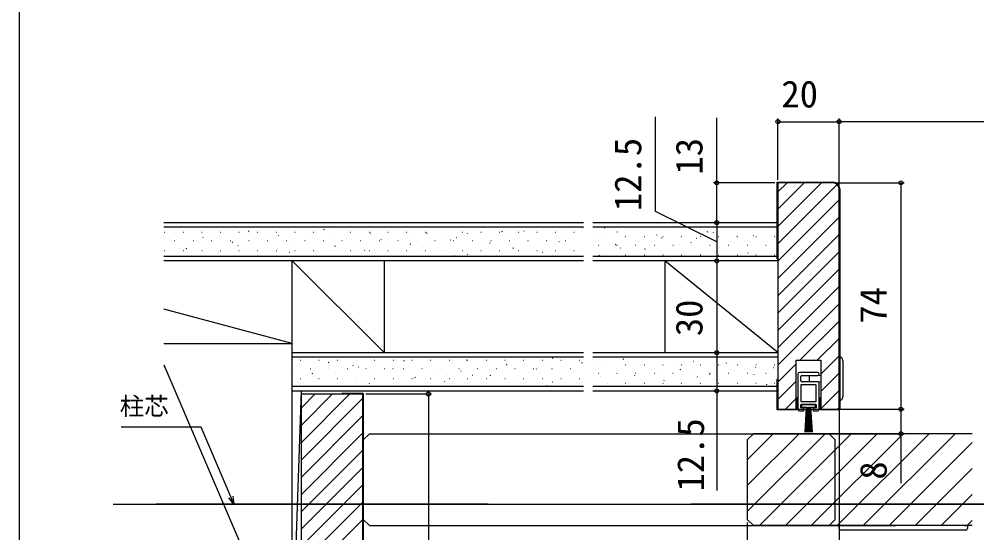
# Model space of a CAD drawing. Units: millimetres, scale not verified. Extents: x -525 to 525, y -783 to 779.
# Drawn here: x -525 to -212.1, y -178.3 to -10.4 of the extents above; entities that cross this region are included whole.
import ezdxf
from ezdxf.enums import TextEntityAlignment as Align

# ---------------------------------------------------------------- set-up
doc = ezdxf.new("R2010")
doc.units = ezdxf.units.MM
doc.header["$LTSCALE"] = 4
for name, color, linetype in [('0-4_YKK_12', 2, 'Continuous'), ('0-5_YKK_13', 4, 'Continuous'), ('0-7_YKK_D', 6, 'Continuous'), ('0-8_YKK_ZWAK', 7, 'Continuous'), ('0-9_YSS_K', 3, 'Continuous'), ('0-A_YSS_KE', 3, 'Continuous')]:
    doc.layers.add(name, color=color, linetype=linetype)
doc.styles.add('ＭＳ ゴシック', font='')
doc.styles.get('ＭＳ ゴシック').set_extended_font_data('MS Gothic')

msp = doc.modelspace()

# ---------------------------------------------------------------- linework, layer by layer
at = {"layer": '0-4_YKK_12'}
for p, q in [((-412.575, -147.895), (-410.575, -145.895)), ((-410.575, -145.895), (-260.375, -145.895)), ((-287.075, -147.895), (-285.075, -145.895)), ((-287.075, -154.381), (-278.59, -145.895)), ((-287.075, -162.866), (-270.105, -145.895)), ((-287.075, -171.351), (-261.619, -145.895)), ((-213.575, -145.895), (-285.075, -145.895)), ((-283.134, -175.895), (-253.134, -145.895)), ((-274.649, -175.895), (-244.649, -145.895)), ((-266.163, -175.895), (-236.163, -145.895)), ((-260.375, -145.895), (-258.375, -147.895)), ((-257.678, -175.895), (-227.678, -145.895)), ((-238.575, -145.895), (-252.576, -145.895)), ((-238.575, -145.895), (-252.575, -145.895)), ((-249.193, -175.895), (-219.193, -145.895)), ((-412.575, -147.895), (-412.575, -173.895)), ((-287.075, -147.895), (-287.075, -173.895)), ((-258.375, -173.895), (-258.375, -147.895)), ((-240.708, -175.895), (-213.575, -148.763)), ((-232.222, -175.895), (-213.575, -157.248)), ((-223.737, -175.895), (-213.575, -165.733)), ((-494.265, -168.895), (219.328, -168.895)), ((-371.774, -168.895), (-480.275, -168.895)), ((178.925, -168.895), (-305.574, -168.895)), ((-410.575, -175.895), (-412.575, -173.895)), ((-285.075, -175.895), (-287.075, -173.895)), ((-260.375, -175.895), (-258.375, -173.895)), ((-215.252, -175.895), (-213.575, -174.219)), ((-410.575, -175.895), (-260.375, -175.895)), ((-213.575, -175.895), (-285.075, -175.895)), ((-283.775, -175.895), (-238.575, -175.895))]:
    msp.add_line(p, q, dxfattribs=at)
at = {"layer": '0-5_YKK_13'}
for p, q in [((-256.875, -120.895), (-256.494, -120.895)), ((-256.875, -134.895), (-256.875, -120.895)), ((-256.208, -121.104), (-255.875, -122.145)), ((-255.875, -122.145), (-255.875, -122.402)), ((-255.875, -122.402), (-255.875, -133.389)), ((-270.566, -126.395), (-270.566, -137.895)), ((-264.066, -125.895), (-270.066, -125.895)), ((-269.566, -128.595), (-269.566, -127.195)), ((-269.266, -126.895), (-264.066, -126.895)), ((-266.875, -127.26), (-266.875, -128.531)), ((-263.075, -126.906), (-266.58, -126.96)), ((-269.566, -129.895), (-269.566, -135.395)), ((-264.566, -129.895), (-269.566, -129.895)), ((-264.066, -128.895), (-269.266, -128.895)), ((-266.58, -128.831), (-263.075, -128.892)), ((-264.566, -135.395), (-264.566, -129.895)), ((-263.566, -137.895), (-263.566, -129.395)), ((-255.875, -133.645), (-256.208, -134.687)), ((-255.875, -133.389), (-255.875, -133.645)), ((-269.566, -135.395), (-264.566, -135.395)), ((-256.494, -134.895), (-256.875, -134.895)), ((-216.074, -175.895), (-257.076, -175.895)), ((-215.638, -177.395), (-256.514, -177.395)), ((-216.074, -175.895), (-215.076, -175.895)), ((-215.076, -175.895), (-215.139, -176.926))]:
    msp.add_line(p, q, dxfattribs=at)
for points in [[(-270.066, -138.395), (-268.566, -138.395), (-268.566, -137.395), (-269.566, -137.395), (-269.566, -136.395), (-264.566, -136.395), (-264.566, -137.395), (-265.566, -137.395), (-265.566, -138.395), (-264.066, -138.395)], [(-264.816, -136.395), (-269.316, -136.395), (-269.316, -137.195), (-267.816, -137.195), (-268.316, -145.395)], [(-267.716, -137.195), (-267.676, -137.195), (-268.104, -145.395)], [(-267.576, -137.195), (-267.536, -137.195), (-267.892, -145.395)], [(-267.436, -137.195), (-267.396, -137.195), (-267.68, -145.395)], [(-267.296, -137.195), (-267.256, -137.195), (-267.469, -145.395)], [(-267.156, -137.195), (-267.116, -137.195), (-267.242, -145.395)], [(-266.889, -145.395), (-267.016, -137.195), (-266.976, -137.195)], [(-266.662, -145.395), (-266.876, -137.195), (-266.836, -137.195)], [(-266.451, -145.395), (-266.736, -137.195), (-266.696, -137.195)], [(-266.239, -145.395), (-266.596, -137.195), (-266.556, -137.195)], [(-266.027, -145.395), (-266.456, -137.195), (-266.416, -137.195)], [(-265.816, -145.395), (-266.316, -137.195), (-264.816, -137.195), (-264.816, -136.395)], [(-257.013, -176.926), (-257.076, -175.895), (-256.078, -175.895)]]:
    msp.add_lwpolyline(points, dxfattribs=at)
for centre, radius, start, end in [((-256.494, -121.195), 0.3, 17.74467, 90), ((-270.066, -126.395), 0.5, 90, 180), ((-269.266, -127.195), 0.3, 90, 180), ((-266.575, -127.26), 0.3, 91, 180), ((-264.066, -126.395), 0.5, 270, 90), ((-269.266, -128.595), 0.3, 180, 270), ((-266.575, -128.531), 0.3, 180, 269), ((-264.066, -129.395), 0.5, 0, 90), ((-256.494, -134.595), 0.3, 270, 342.25533), ((-270.066, -137.895), 0.5, 180, 270), ((-264.066, -137.895), 0.5, 270, 0), ((-256.514, -176.895), 0.5, 183.5, 270), ((-215.638, -176.895), 0.5, 270, 356.5)]:
    msp.add_arc(centre, radius, start, end, dxfattribs=at)
at = {"layer": '0-7_YKK_D'}
for p, q in [((-277.077, -62.895), (-277.077, -42.895)), ((-257.075, -64.895), (-257.075, -42.895)), ((-257.075, -63.895), (-257.075, -42.895)), ((-277.077, -43.895), (-257.075, -43.895)), ((111.429, -43.895), (-257.075, -43.895)), ((-278.075, -63.895), (-298.073, -63.895)), ((-258.075, -63.895), (-235.875, -63.895)), ((-236.875, -63.895), (-236.875, -137.895)), ((-297.073, -76.895), (-297.073, -89.395)), ((-297.073, -89.395), (-297.073, -119.395)), ((-411.775, -132.895), (-390.277, -132.895)), ((-391.277, -132.895), (-391.277, -273.895)), ((-275.675, -137.895), (-235.875, -137.895)), ((-257.075, -137.895), (-257.075, -395.039)), ((-256.075, -137.895), (-235.875, -137.895)), ((-267.075, -145.895), (-235.875, -145.895)), ((-287.075, -174.895), (-287.075, -293.895))]:
    msp.add_line(p, q, dxfattribs=at)
for points in [[(-297.073, -83.145), (-317.075, -73.287), (-317.075, -42.287)], [(-297.073, -76.895), (-297.073, -63.895), (-297.073, -42.618)], [(-297.073, -119.395), (-297.073, -131.895), (-297.073, -164.445)], [(-236.875, -137.895), (-236.875, -145.895), (-236.875, -162.086)], [(-454.852, -168.895), (-455.852, -166.549), (-465.581, -143.726), (-491.629, -143.801)], [(-455.224, -166.282), (-454.852, -168.895), (-456.481, -166.817)]]:
    msp.add_lwpolyline(points, dxfattribs=at)
for centre in [(-277.077, -43.895), (-257.075, -43.895), (-257.075, -43.895), (-297.073, -63.895), (-236.875, -63.895), (-297.073, -76.895), (-297.073, -76.895), (-297.073, -89.395), (-297.073, -89.395), (-297.073, -119.395), (-297.073, -119.395), (-297.073, -131.895), (-391.277, -132.895), (-236.875, -137.895), (-236.875, -137.895), (-236.875, -145.895)]:
    msp.add_circle(centre, 0.637, dxfattribs=at)
at = {"layer": '0-8_YKK_ZWAK'}
msp.add_line((-525, 746.6), (-525, -783.4), dxfattribs=at)
at = {"layer": '0-9_YSS_K'}
for p, q in [((-277.075, -66.867), (-274.104, -63.895)), ((-277.075, -72.524), (-268.447, -63.895)), ((-277.075, -78.18), (-262.79, -63.895)), ((-277.075, -83.837), (-257.69, -64.452)), ((-277.075, -89.494), (-257.075, -69.494)), ((-477.775, -76.895), (-340.574, -76.895)), ((-337.574, -76.895), (-277.075, -76.895)), ((-277.075, -95.151), (-257.075, -75.151)), ((-277.075, -76.895), (-277.075, -131.895)), ((-340.574, -78.395), (-477.775, -78.395)), ((-477.489, -79.975), (-477.389, -79.975)), ((-473.953, -80.204), (-473.934, -80.198)), ((-471.409, -79.975), (-471.309, -79.975)), ((-465.329, -79.975), (-465.229, -79.975)), ((-460.935, -81.276), (-460.916, -81.269)), ((-459.249, -79.975), (-459.149, -79.975)), ((-455.448, -79.333), (-455.43, -79.327)), ((-453.169, -79.975), (-453.069, -79.975)), ((-450.015, -79.701), (-449.849, -79.591)), ((-447.089, -79.975), (-446.989, -79.975)), ((-442.43, -80.405), (-442.411, -80.398)), ((-441.009, -79.975), (-440.909, -79.975)), ((-440.41, -81.179), (-440.243, -81.069)), ((-434.929, -79.975), (-434.829, -79.975)), ((-428.849, -79.975), (-428.749, -79.975)), ((-425.426, -79.097), (-425.259, -78.987)), ((-423.171, -79.267), (-423.152, -79.26)), ((-422.769, -79.975), (-422.669, -79.975)), ((-416.689, -79.975), (-416.589, -79.975)), ((-410.609, -79.975), (-410.509, -79.975)), ((-410.153, -80.339), (-410.134, -80.332)), ((-404.529, -79.975), (-404.429, -79.975)), ((-398.449, -79.975), (-398.349, -79.975)), ((-392.369, -79.975), (-392.269, -79.975)), ((-391.849, -80.38), (-391.682, -80.269)), ((-391.554, -79.435), (-391.535, -79.428)), ((-386.289, -79.975), (-386.189, -79.975)), ((-380.209, -79.975), (-380.109, -79.975)), ((-378.535, -80.506), (-378.516, -80.5)), ((-374.129, -79.975), (-374.029, -79.975)), ((-373.049, -78.564), (-373.03, -78.557)), ((-368.049, -79.975), (-367.949, -79.975)), ((-367.259, -79.776), (-367.093, -79.665)), ((-361.969, -79.975), (-361.869, -79.975)), ((-360.031, -79.635), (-360.012, -79.629)), ((-355.889, -79.975), (-355.789, -79.975)), ((-349.809, -79.975), (-349.709, -79.975)), ((-347.012, -80.707), (-346.993, -80.701)), ((-343.729, -79.975), (-343.629, -79.975)), ((-340.772, -78.497), (-340.753, -78.491)), ((-277.075, -78.395), (-337.574, -78.395)), ((-333.735, -78.623), (-333.569, -78.513)), ((-329.665, -79.867), (-329.646, -79.86)), ((-316.647, -80.939), (-316.628, -80.932)), ((-311.16, -78.996), (-311.142, -78.99)), ((-300.158, -79.905), (-299.991, -79.795)), ((-298.142, -80.068), (-298.123, -80.061)), ((-290.553, -81.383), (-290.386, -81.273)), ((-285.123, -81.14), (-285.105, -81.133)), ((-278.883, -78.93), (-278.864, -78.923)), ((-277.075, -100.808), (-257.075, -80.808)), ((-474.259, -82.725), (-474.159, -82.725)), ((-468.179, -82.725), (-468.079, -82.725)), ((-466.515, -83.252), (-466.496, -83.245)), ((-464.999, -81.783), (-464.833, -81.673)), ((-462.099, -82.725), (-461.999, -82.725)), ((-456.019, -82.725), (-455.919, -82.725)), ((-455.394, -83.261), (-455.227, -83.151)), ((-453.497, -84.324), (-453.478, -84.317)), ((-449.939, -82.725), (-449.839, -82.725)), ((-447.916, -82.348), (-447.897, -82.341)), ((-443.859, -82.725), (-443.759, -82.725)), ((-437.779, -82.725), (-437.679, -82.725)), ((-434.898, -83.42), (-434.879, -83.413)), ((-431.699, -82.725), (-431.599, -82.725)), ((-429.411, -81.477), (-429.393, -81.47)), ((-425.619, -82.725), (-425.519, -82.725)), ((-421.879, -84.491), (-421.86, -84.485)), ((-421.816, -84.544), (-421.65, -84.433)), ((-419.539, -82.725), (-419.439, -82.725)), ((-416.393, -82.549), (-416.374, -82.542)), ((-413.459, -82.725), (-413.359, -82.725)), ((-407.379, -82.725), (-407.279, -82.725)), ((-406.833, -82.462), (-406.666, -82.351)), ((-403.374, -83.621), (-403.356, -83.614)), ((-401.299, -82.725), (-401.199, -82.725)), ((-397.227, -83.94), (-397.06, -83.829)), ((-397.134, -81.411), (-397.115, -81.404)), ((-395.219, -82.725), (-395.119, -82.725)), ((-389.139, -82.725), (-389.039, -82.725)), ((-384.116, -82.483), (-384.097, -82.476)), ((-383.059, -82.725), (-382.959, -82.725)), ((-382.243, -81.858), (-382.077, -81.747)), ((-376.979, -82.725), (-376.879, -82.725)), ((-371.097, -83.554), (-371.078, -83.548)), ((-370.899, -82.725), (-370.799, -82.725)), ((-365.517, -81.578), (-365.498, -81.572)), ((-364.819, -82.725), (-364.719, -82.725)), ((-358.739, -82.725), (-358.639, -82.725)), ((-352.659, -82.725), (-352.559, -82.725)), ((-352.498, -82.65), (-352.479, -82.643)), ((-348.666, -83.14), (-348.499, -83.03)), ((-346.579, -82.725), (-346.479, -82.725)), ((-335.765, -84.226), (-335.665, -84.226)), ((-335.246, -81.843), (-335.227, -81.837)), ((-332.915, -81.476), (-332.815, -81.476)), ((-330.126, -84.07), (-329.959, -83.959)), ((-329.685, -84.226), (-329.585, -84.226)), ((-326.835, -81.476), (-326.735, -81.476)), ((-323.605, -84.226), (-323.505, -84.226)), ((-322.227, -82.915), (-322.208, -82.908)), ((-320.755, -81.476), (-320.655, -81.476)), ((-317.525, -84.226), (-317.425, -84.226)), ((-315.142, -81.988), (-314.975, -81.877)), ((-314.675, -81.476), (-314.575, -81.476)), ((-311.445, -84.226), (-311.345, -84.226)), ((-309.209, -83.987), (-309.19, -83.98)), ((-308.595, -81.476), (-308.495, -81.476)), ((-305.537, -83.465), (-305.37, -83.355)), ((-305.365, -84.226), (-305.265, -84.226)), ((-303.628, -82.011), (-303.609, -82.004)), ((-302.515, -81.476), (-302.415, -81.476)), ((-299.285, -84.226), (-299.185, -84.226)), ((-296.435, -81.476), (-296.335, -81.476)), ((-293.205, -84.226), (-293.105, -84.226)), ((-290.61, -83.083), (-290.591, -83.076)), ((-290.355, -81.476), (-290.255, -81.476)), ((-287.125, -84.226), (-287.025, -84.226)), ((-284.275, -81.476), (-284.175, -81.476)), ((-281.045, -84.226), (-280.945, -84.226)), ((-278.195, -81.476), (-278.095, -81.476)), ((-277.591, -84.154), (-277.572, -84.148)), ((-477.489, -85.955), (-477.389, -85.955)), ((-472.755, -85.462), (-472.736, -85.455)), ((-471.409, -85.955), (-471.309, -85.955)), ((-470.378, -85.343), (-470.211, -85.233)), ((-465.329, -85.955), (-465.229, -85.955)), ((-459.737, -86.534), (-459.718, -86.527)), ((-459.249, -85.955), (-459.149, -85.955)), ((-453.169, -85.955), (-453.069, -85.955)), ((-447.089, -85.955), (-446.989, -85.955)), ((-446.718, -87.606), (-446.699, -87.599)), ((-441.009, -85.955), (-440.909, -85.955)), ((-440.478, -85.396), (-440.459, -85.389)), ((-436.8, -86.626), (-436.634, -86.515)), ((-434.929, -85.955), (-434.829, -85.955)), ((-428.849, -85.955), (-428.749, -85.955)), ((-427.46, -86.468), (-427.441, -86.461)), ((-422.769, -85.955), (-422.669, -85.955)), ((-416.689, -85.955), (-416.589, -85.955)), ((-414.441, -87.539), (-414.422, -87.533)), ((-412.211, -86.022), (-412.044, -85.911)), ((-410.609, -85.955), (-410.509, -85.955)), ((-408.861, -85.563), (-408.842, -85.557)), ((-404.529, -85.955), (-404.429, -85.955)), ((-398.449, -85.955), (-398.349, -85.955)), ((-395.842, -86.635), (-395.823, -86.628)), ((-392.369, -85.955), (-392.269, -85.955)), ((-390.356, -84.692), (-390.337, -84.686)), ((-386.289, -85.955), (-386.189, -85.955)), ((-380.209, -85.955), (-380.109, -85.955)), ((-378.634, -87.304), (-378.467, -87.194)), ((-377.337, -85.764), (-377.319, -85.757)), ((-374.129, -85.955), (-374.029, -85.955)), ((-368.049, -85.955), (-367.949, -85.955)), ((-364.319, -86.836), (-364.3, -86.829)), ((-363.65, -85.222), (-363.483, -85.112)), ((-361.969, -85.955), (-361.869, -85.955)), ((-358.079, -84.626), (-358.06, -84.619)), ((-355.889, -85.955), (-355.789, -85.955)), ((-354.044, -86.7), (-353.878, -86.59)), ((-349.809, -85.955), (-349.709, -85.955)), ((-345.06, -85.698), (-345.041, -85.691)), ((-343.729, -85.955), (-343.629, -85.955)), ((-335.504, -87.63), (-335.338, -87.519)), ((-333.953, -87.068), (-333.935, -87.061)), ((-332.915, -87.456), (-332.815, -87.456)), ((-328.467, -85.125), (-328.448, -85.118)), ((-326.835, -87.456), (-326.735, -87.456)), ((-320.755, -87.456), (-320.655, -87.456)), ((-320.52, -85.548), (-320.354, -85.437)), ((-315.449, -86.197), (-315.43, -86.19)), ((-314.675, -87.456), (-314.575, -87.456)), ((-308.595, -87.456), (-308.495, -87.456)), ((-302.515, -87.456), (-302.415, -87.456)), ((-302.43, -87.269), (-302.411, -87.262)), ((-296.435, -87.456), (-296.335, -87.456)), ((-296.19, -85.059), (-296.171, -85.052)), ((-290.355, -87.456), (-290.255, -87.456)), ((-286.943, -86.83), (-286.776, -86.719)), ((-284.275, -87.456), (-284.175, -87.456)), ((-283.172, -86.131), (-283.153, -86.124)), ((-278.195, -87.456), (-278.095, -87.456)), ((-277.075, -106.465), (-257.075, -86.465)), ((-477.775, -87.895), (-340.574, -87.895)), ((-340.574, -89.395), (-477.775, -89.395)), ((-435.775, -116.395), (-435.775, -89.395)), ((-382.824, -87.707), (-382.805, -87.7)), ((-337.574, -87.895), (-277.075, -87.895)), ((-277.075, -89.395), (-337.574, -89.395)), ((-314.075, -89.395), (-314.075, -119.395)), ((-277.075, -119.395), (-314.075, -89.395)), ((-277.075, -112.122), (-257.075, -92.122)), ((-277.075, -117.778), (-257.075, -97.778)), ((-435.775, -116.395), (-477.775, -105.141)), ((-277.075, -123.435), (-257.075, -103.435)), ((-269.878, -121.895), (-257.075, -109.092)), ((-264.221, -121.895), (-257.075, -114.749)), ((-477.775, -116.395), (-435.775, -116.395)), ((-435.775, -221.395), (-435.775, -116.395)), ((-435.775, -119.395), (-340.574, -119.395)), ((-340.574, -120.895), (-435.775, -120.895)), ((-433.169, -121.835), (-433.069, -121.835)), ((-427.089, -121.835), (-426.989, -121.835)), ((-421.009, -121.835), (-420.909, -121.835)), ((-414.929, -121.835), (-414.829, -121.835)), ((-410.303, -121.566), (-410.284, -121.559)), ((-408.849, -121.835), (-408.749, -121.835)), ((-402.769, -121.835), (-402.669, -121.835)), ((-399.287, -122.047), (-399.12, -121.937)), ((-396.689, -121.835), (-396.589, -121.835)), ((-390.609, -121.835), (-390.509, -121.835)), ((-384.529, -121.835), (-384.429, -121.835)), ((-378.779, -121.767), (-378.761, -121.76)), ((-378.449, -121.835), (-378.349, -121.835)), ((-372.369, -121.835), (-372.269, -121.835)), ((-366.289, -121.835), (-366.189, -121.835)), ((-360.209, -121.835), (-360.109, -121.835)), ((-354.129, -121.835), (-354.029, -121.835)), ((-350.725, -121.248), (-350.558, -121.137)), ((-348.049, -121.835), (-347.949, -121.835)), ((-346.502, -121.701), (-346.483, -121.694)), ((-341.969, -121.835), (-341.869, -121.835)), ((-337.574, -119.395), (-277.075, -119.395)), ((-277.075, -120.895), (-337.574, -120.895)), ((-327.596, -121.573), (-327.429, -121.463)), ((-317.632, -121.061), (-317.613, -121.055)), ((-286.015, -121.229), (-285.996, -121.222)), ((-263.075, -126.406), (-257.075, -120.406)), ((-477.775, -123.395), (-435.775, -221.395)), ((-435.142, -124.68), (-435.123, -124.673)), ((-429.939, -124.585), (-429.839, -124.585)), ((-428.902, -122.47), (-428.883, -122.463)), ((-423.876, -122.651), (-423.709, -122.541)), ((-423.859, -124.585), (-423.759, -124.585)), ((-417.779, -124.585), (-417.679, -124.585)), ((-415.883, -123.542), (-415.864, -123.535)), ((-414.271, -124.129), (-414.104, -124.019)), ((-411.699, -124.585), (-411.599, -124.585)), ((-405.619, -124.585), (-405.519, -124.585)), ((-402.865, -124.614), (-402.846, -124.607)), ((-399.539, -124.585), (-399.439, -124.585)), ((-397.284, -122.638), (-397.265, -122.631)), ((-393.459, -124.585), (-393.359, -124.585)), ((-387.379, -124.585), (-387.279, -124.585)), ((-384.266, -123.709), (-384.247, -123.703)), ((-381.299, -124.585), (-381.199, -124.585)), ((-375.219, -124.585), (-375.119, -124.585)), ((-371.247, -124.781), (-371.228, -124.775)), ((-369.139, -124.585), (-369.039, -124.585)), ((-365.761, -122.838), (-365.742, -122.832)), ((-365.709, -123.33), (-365.542, -123.219)), ((-363.059, -124.585), (-362.959, -124.585)), ((-356.979, -124.585), (-356.879, -124.585)), ((-356.104, -124.808), (-355.937, -124.697)), ((-352.742, -123.91), (-352.724, -123.904)), ((-350.899, -124.585), (-350.799, -124.585)), ((-344.819, -124.585), (-344.719, -124.585)), ((-341.12, -122.726), (-340.953, -122.615)), ((-336.891, -122.199), (-336.872, -122.193)), ((-332.915, -123.336), (-332.815, -123.336)), ((-326.835, -123.336), (-326.735, -123.336)), ((-323.872, -123.271), (-323.853, -123.264)), ((-320.755, -123.336), (-320.655, -123.336)), ((-314.675, -123.336), (-314.575, -123.336)), ((-310.854, -124.343), (-310.835, -124.336)), ((-309.002, -124.937), (-308.836, -124.827)), ((-308.595, -123.336), (-308.495, -123.336)), ((-304.614, -122.133), (-304.595, -122.126)), ((-302.515, -123.336), (-302.415, -123.336)), ((-296.435, -123.336), (-296.335, -123.336)), ((-294.018, -122.855), (-293.852, -122.745)), ((-291.595, -123.205), (-291.576, -123.198)), ((-290.355, -123.336), (-290.255, -123.336)), ((-284.413, -124.333), (-284.246, -124.223)), ((-284.275, -123.336), (-284.175, -123.336)), ((-278.577, -124.277), (-278.558, -124.27)), ((-278.195, -123.336), (-278.095, -123.336)), ((-277.075, -129.092), (-271.075, -123.092)), ((-433.169, -127.815), (-433.069, -127.815)), ((-429.254, -126.211), (-429.088, -126.101)), ((-427.609, -127.695), (-427.591, -127.688)), ((-427.089, -127.815), (-426.989, -127.815)), ((-422.123, -125.752), (-422.104, -125.745)), ((-421.009, -127.815), (-420.909, -127.815)), ((-414.929, -127.815), (-414.829, -127.815)), ((-409.105, -126.824), (-409.086, -126.817)), ((-408.849, -127.815), (-408.749, -127.815)), ((-402.769, -127.815), (-402.669, -127.815)), ((-396.689, -127.815), (-396.589, -127.815)), ((-396.086, -127.895), (-396.067, -127.889)), ((-395.677, -127.494), (-395.51, -127.383)), ((-390.609, -127.815), (-390.509, -127.815)), ((-389.846, -125.686), (-389.827, -125.679)), ((-384.529, -127.815), (-384.429, -127.815)), ((-380.693, -125.412), (-380.526, -125.301)), ((-378.449, -127.815), (-378.349, -127.815)), ((-376.828, -126.757), (-376.809, -126.751)), ((-372.369, -127.815), (-372.269, -127.815)), ((-371.088, -126.89), (-370.921, -126.779)), ((-366.289, -127.815), (-366.189, -127.815)), ((-363.809, -127.829), (-363.79, -127.823)), ((-360.209, -127.815), (-360.109, -127.815)), ((-358.229, -125.853), (-358.21, -125.846)), ((-354.129, -127.815), (-354.029, -127.815)), ((-348.049, -127.815), (-347.949, -127.815)), ((-345.21, -126.925), (-345.191, -126.918)), ((-341.969, -127.815), (-341.869, -127.815)), ((-335.765, -126.086), (-335.665, -126.086)), ((-334.939, -127.19), (-334.92, -127.183)), ((-329.685, -126.086), (-329.585, -126.086)), ((-329.358, -125.214), (-329.34, -125.207)), ((-323.986, -127.019), (-323.819, -126.909)), ((-323.605, -126.086), (-323.505, -126.086)), ((-321.92, -128.262), (-321.902, -128.255)), ((-317.525, -126.086), (-317.425, -126.086)), ((-316.34, -126.286), (-316.321, -126.279)), ((-311.445, -126.086), (-311.345, -126.086)), ((-305.365, -126.086), (-305.265, -126.086)), ((-303.321, -127.357), (-303.303, -127.351)), ((-299.397, -126.415), (-299.23, -126.305)), ((-299.285, -126.086), (-299.185, -126.086)), ((-297.835, -125.415), (-297.816, -125.408)), ((-293.205, -126.086), (-293.105, -126.086)), ((-287.125, -126.086), (-287.025, -126.086)), ((-284.817, -126.486), (-284.798, -126.48)), ((-281.045, -126.086), (-280.945, -126.086)), ((-263.075, -132.063), (-257.075, -126.063)), ((-435.775, -130.395), (-340.574, -130.395)), ((-433.19, -129.671), (-433.171, -129.664)), ((-414.591, -128.766), (-414.572, -128.76)), ((-410.661, -129.576), (-410.494, -129.465)), ((-401.572, -129.838), (-401.554, -129.831)), ((-386.072, -128.972), (-385.905, -128.861)), ((-383.068, -128.967), (-383.049, -128.961)), ((-370.049, -130.039), (-370.03, -130.032)), ((-352.494, -130.254), (-352.327, -130.144)), ((-350.791, -128.901), (-350.772, -128.894)), ((-337.574, -130.395), (-277.075, -130.395)), ((-332.915, -129.316), (-332.815, -129.316)), ((-326.835, -129.316), (-326.735, -129.316)), ((-320.755, -129.316), (-320.655, -129.316)), ((-314.675, -129.316), (-314.575, -129.316)), ((-314.381, -128.497), (-314.214, -128.387)), ((-308.902, -129.334), (-308.883, -129.327)), ((-308.595, -129.316), (-308.495, -129.316)), ((-302.515, -129.316), (-302.415, -129.316)), ((-296.435, -129.316), (-296.335, -129.316)), ((-290.355, -129.316), (-290.255, -129.316)), ((-290.303, -128.429), (-290.284, -128.423)), ((-284.275, -129.316), (-284.175, -129.316)), ((-280.803, -129.78), (-280.637, -129.669)), ((-278.195, -129.316), (-278.095, -129.316)), ((-277.284, -129.501), (-277.275, -129.498)), ((-277.075, -134.749), (-271.075, -128.749)), ((-435.775, -221.395), (-432.775, -131.895)), ((-435.775, -131.895), (-340.574, -131.895)), ((-432.775, -260.895), (-432.775, -131.895)), ((-432.775, -137.426), (-428.245, -132.895)), ((-432.775, -143.083), (-422.588, -132.895)), ((-432.775, -148.739), (-416.931, -132.895)), ((-432.775, -154.396), (-412.775, -134.396)), ((-337.574, -131.895), (-277.075, -131.895)), ((-274.565, -137.895), (-271.075, -134.406)), ((-263.075, -137.72), (-257.075, -131.72)), ((-257.594, -137.895), (-257.075, -137.376)), ((-432.775, -160.053), (-412.775, -140.053)), ((-432.775, -165.71), (-412.775, -145.71)), ((-432.775, -171.367), (-412.775, -151.367)), ((-432.775, -177.024), (-412.775, -157.024)), ((-432.775, -182.68), (-412.775, -162.68)), ((-432.775, -188.337), (-412.775, -168.337)), ((-432.775, -193.994), (-412.775, -173.994))]:
    msp.add_line(p, q, dxfattribs=at)
msp.add_lwpolyline([(-405.775, -89.395), (-405.775, -119.395), (-435.775, -89.395)], dxfattribs=at)
at = {"layer": '0-A_YSS_KE'}
for p, q in [((-277.275, -63.695), (-259.075, -63.695)), ((-277.075, -63.895), (-277.075, -128.095)), ((-259.075, -63.895), (-277.075, -63.895)), ((-277.275, -88.695), (-277.075, -88.695)), ((-277.275, -128.095), (-277.075, -128.095)), ((-412.775, -132.895), (-412.775, -271.895)), ((-412.575, -132.695), (-412.575, -271.895)), ((-271.075, -134.095), (-270.875, -134.095)), ((-263.275, -134.095), (-263.075, -134.095))]:
    msp.add_line(p, q, dxfattribs=at)
for points in [[(-277.275, -63.695), (-277.275, -88.695), (-277.275, -63.695)], [(-277.075, -63.895), (-277.075, -137.895), (-271.075, -137.895), (-271.075, -121.895), (-263.075, -121.895), (-263.075, -137.895), (-257.075, -137.895), (-257.075, -65.895)], [(-256.875, -65.895), (-256.875, -138.095), (-263.275, -138.095), (-263.275, -134.095)], [(-270.875, -134.095), (-270.875, -138.095), (-277.275, -138.095), (-277.275, -128.095)], [(-414.775, -273.895), (-432.775, -273.895), (-432.775, -218.895), (-432.775, -132.895), (-419.775, -132.895), (-412.775, -132.895)], [(-412.575, -132.695), (-419.575, -132.695), (-419.575, -132.895)]]:
    msp.add_lwpolyline(points, dxfattribs=at)
for radius in [2.2, 2]:
    msp.add_arc((-259.075, -65.895), radius, 0.00001, 89.99999, dxfattribs=at)

# ---------------------------------------------------------------- texts
at = {"layer": '0-7_YKK_D', "style": 'ＭＳ ゴシック'}
for s, height, p in [('20', 8.798, (-275.94, -41.895)), ('柱芯', 5.865, (-492.124, -141.58))]:
    msp.add_text(s, height=height, dxfattribs=at).set_placement(p, align=Align.BOTTOM_LEFT)
for s, p in [('12.5', (-319.075, -73.127)), ('13', (-299.073, -61.186)), ('74', (-238.875, -109.929)), ('30', (-299.073, -114.009)), ('12.5', (-298.573, -164.786)), ('8', (-238.875, -160.904))]:
    msp.add_text(s, height=8.798, rotation=90, dxfattribs=at).set_placement(p, align=Align.BOTTOM_LEFT)

doc.saveas('drawing.dxf')
